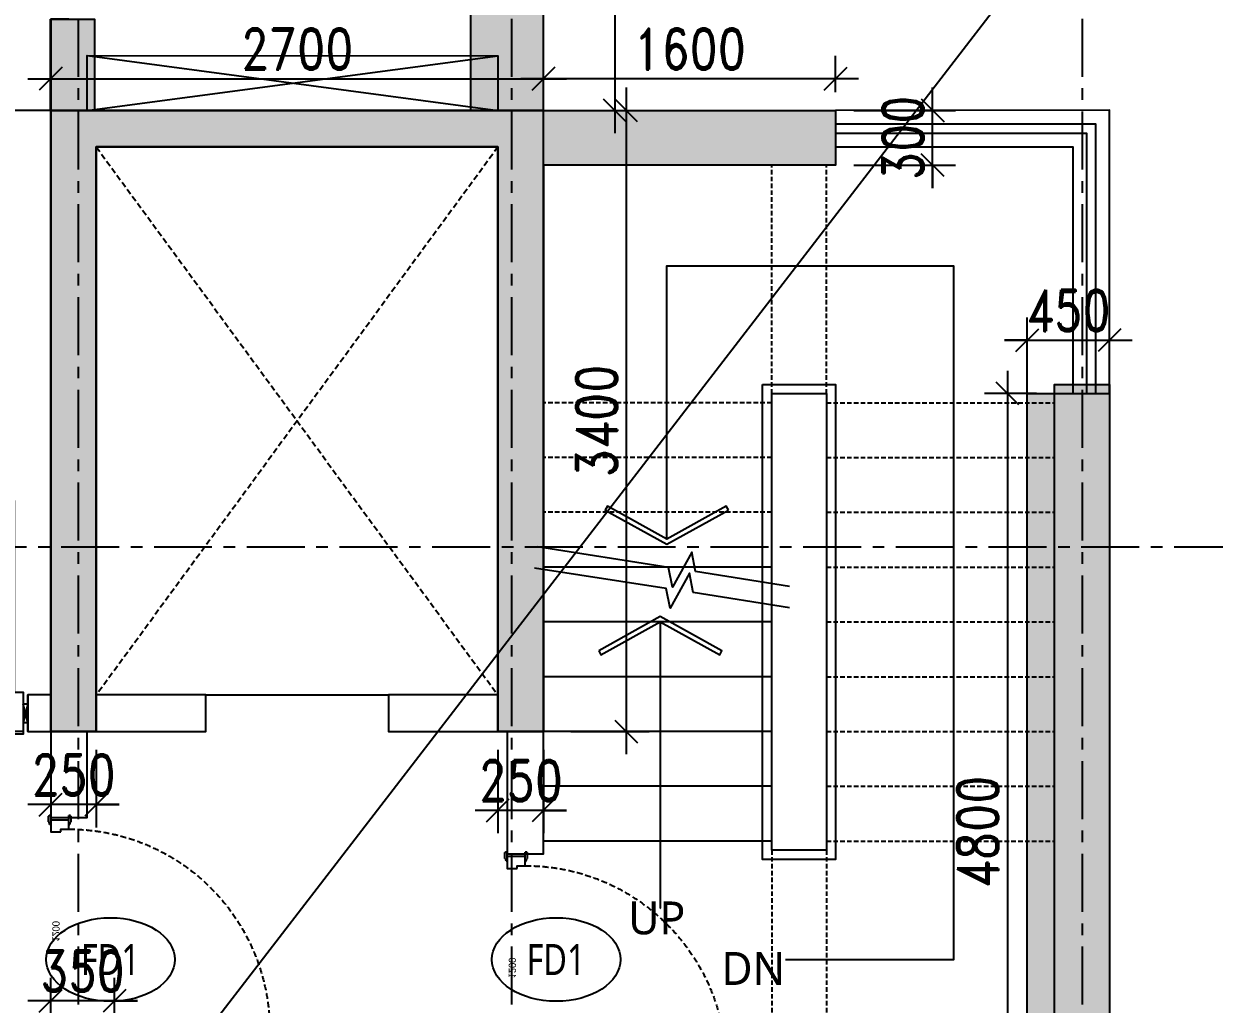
# Model space of a CAD drawing. Header units: millimetres. Extents: x 2061841 to 105821645, y -77612 to 48520811.
# Drawn here: x 105431475 to 105437996, y 48490357 to 48495724 of the extents above; entities that cross this region are included whole.
import ezdxf
from ezdxf.enums import TextEntityAlignment as Align

# ---------------------------------------------------------------- set-up
doc = ezdxf.new("R2010")
doc.units = ezdxf.units.MM
doc.header["$LTSCALE"] = 10
doc.header["$MEASUREMENT"] = 0
for name, pattern in [('xa_type A_Seventh floor plan$0$HIDDEN', [0.375, 0.25, -0.125]), ('xa_type A_Seventh floor plan$0$HIDDEN2', [4.7625, 3.175, -1.5875]), ('XR_type A_TYP_GRID$0$CENTER', [50.8, 31.75, -6.35, 6.35, -6.35])]:
    doc.linetypes.add(name, pattern=pattern)
for name, color, linetype in [('AS-COLS', 2, 'Continuous'), ('DIM', 8, 'Continuous'), ('S-OPENING', 6, 'Continuous'), ('xa_type A_Seventh floor plan$0$A-ANNO-LABL', 140, 'Continuous'), ('xa_type A_Seventh floor plan$0$A-ANNO-SYMB', 215, 'Continuous'), ('xa_type A_Seventh floor plan$0$A-DOOR', 6, 'Continuous'), ('xa_type A_Seventh floor plan$0$A-ELEV-HIDN', 54, 'xa_type A_Seventh floor plan$0$HIDDEN2'), ('xa_type A_Seventh floor plan$0$A-ELEV-LITE', 74, 'Continuous'), ('xa_type A_Seventh floor plan$0$A-FLOR-STRS', 211, 'Continuous'), ('xa_type A_Seventh floor plan$0$A-GLAZ-FRAM', 74, 'Continuous'), ('xa_type A_Seventh floor plan$0$A-WALL', 3, 'Continuous'), ('xa_type A_Seventh floor plan$0$A-WALL-CILL', 140, 'Continuous'), ('XR_type A_TYP_COL$0$AS-COLS', 2, 'Continuous'), ('XR_type A_TYP_COL$0$AS-COLS-PATT', 253, 'Continuous'), ('XR_type A_TYP_GRID$0$AS-GRID', 24, 'XR_type A_TYP_GRID$0$CENTER')]:
    doc.layers.add(name, color=color, linetype=linetype)
doc.layers.add('S-STRCOL HATCH', color=33, linetype='Continuous', lineweight=9)
doc.layers.add('xa_type A_Seventh floor plan$0$A-FIRE DOOR', color=1, linetype='Continuous', true_color=0xff0000)
doc.styles.add('200', font='romand.shx', dxfattribs={"width": 0.8, "height": 225})
doc.styles.add('xa_type A_Seventh floor plan$0$Calibri Lt', font='calibril.ttf')
doc.styles.add('xa_type A_Seventh floor plan$0$Dim', font='romans.shx')
doc.styles.add('xa_type A_Seventh floor plan$0$Lucida SU', font='l_10646.ttf')
doc.styles.add('xa_type A_Seventh floor plan$0$Trebuchet', font='trebuc.ttf')
doc.dimstyles.new('GR1', dxfattribs={"dimtxt": 225, "dimasz": 125, "dimexe": 125, "dimexo": 100, "dimgap": 50, "dimtad": 1, "dimdec": 0, "dimzin": 3, "dimdsep": 46, "dimtxsty": '200', "dimblk1": 'OBLIQUE', "dimblk2": 'OBLIQUE', "dimsah": 1, "dimcen": 0.0625, "dimdle": 125, "dimclrd": 3, "dimclre": 3, "dimclrt": 2, "dimadec": 0, "dimazin": 0, "dimtfac": 1, "dimtdec": 0, "dimtix": 1, "dimtmove": 0, "dimatfit": 3, "dimfxl": 1, "dimtolj": 1, "dimtzin": 0, "dimarcsym": 0})
doc.dimstyles.new('xa_type A_Seventh floor plan$0$Dim-0100', dxfattribs={"dimscale": 100, "dimtxt": 2, "dimasz": 1.4, "dimexe": 0.75, "dimexo": 0.5, "dimgap": 0.75, "dimtad": 1, "dimdec": 0, "dimrnd": 5, "dimzin": 1, "dimdsep": 46, "dimtxsty": 'xa_type A_Seventh floor plan$0$Dim', "dimblk": 'xa_type A_Seventh floor plan$0$_ArchTick', "dimcen": 2, "dimdle": 0.75, "dimclrd": 29, "dimclre": 29, "dimclrt": 256, "dimazin": 2, "dimtfac": 1, "dimtdec": 0, "dimtix": 1, "dimtmove": 0, "dimatfit": 3, "dimfxl": 0.75, "dimlwd": -1, "dimlwe": -1, "dimarcsym": 0})

# ---------------------------------------------------------------- blocks, each defined once
blk = doc.blocks.new('xa_type A_Seventh floor plan$0$main door 1200')
at = {"color": 251}
for p, q in [((25, -50, 0), (0, -50, 0)), ((0, -50, 0), (25, -150, 0)), ((0, -150, 0), (25, -50, 0)), ((1200, -50, 0), (1175, -50, 0)), ((1175, -50, 0), (1200, -150, 0)), ((1175, -150, 0), (1200, -50, 0)), ((0, -150, 0), (25, -150, 0)), ((1175, -150, 0), (1200, -150, 0))]:
    blk.add_line(p, q, dxfattribs=at)
at = {"elevation": 0}
for points in [[(90, -170), (75, -170), (75, -215), (25, -215), (25, 15), (75, 15), (75, -30), (90, -30)], [(1110, -170), (1125, -170), (1125, -215), (1175, -215), (1175, 15), (1125, 15), (1125, -30), (1110, -30)], [(114.1, -1264.8), (74.1, -1264.8), (75, -215), (115, -215)]]:
    blk.add_lwpolyline(points, close=True, dxfattribs=at)
at = {"layer": 'xa_type A_Seventh floor plan$0$A-ELEV-HIDN'}
blk.add_arc((74, -214.6, 0), 1051, 272.18616, 359.97821, dxfattribs=at)
at = {"layer": 'xa_type A_Seventh floor plan$0$A-WALL'}
for p, q in [((0, 0), (0, -200)), ((1200, 0), (1200, -200))]:
    blk.add_line(p, q, dxfattribs=at)
blk = doc.blocks.new('xa_type A_Seventh floor plan$0$Tag-Door')
blk.add_ellipse((0, 2.078), major_axis=(-3.522, 0), ratio=0.649147)
at = {"style": 'xa_type A_Seventh floor plan$0$Trebuchet'}
blk.add_attdef('DWX', text='', height=1.75, dxfattribs=at).set_placement((-0.007, 2.075), align=Align.MIDDLE_CENTER)
blk = doc.blocks.new('xa_type A_Seventh floor plan$0$xb_admin_0f$0$Door Bead')
for p, q in [((-22, 9), (-25, 9)), ((-25, 0), (-25, 9)), ((-25, 8.3), (-25, 0)), ((25, 0), (-25, 0)), ((10, 12), (-22, 12)), ((-22, 9), (-22, 12)), ((10, 8.3), (10, 12)), ((25, 5.5), (10, 8.3)), ((25, 0), (25, 5.5))]:
    blk.add_line(p, q)
blk = doc.blocks.new('xa_type A_Seventh floor plan$0$xb_admin_0f$0$Door frame 100')
blk.add_lwpolyline([(65, 55), (50, 55), (50, 100), (0, 100), (0, 0), (65, 0)], close=True)
at = {"layer": 'xa_type A_Seventh floor plan$0$A-WALL'}
blk.add_line((-15, 0), (-15, 100), dxfattribs=at)
blk.add_blockref('xa_type A_Seventh floor plan$0$xb_admin_0f$0$Door Bead', (0, 100))
at = {"extrusion": (0, 0, -1), "zscale": -1, "rotation": 180}
blk.add_blockref('xa_type A_Seventh floor plan$0$xb_admin_0f$0$Door Bead', (0, 0), dxfattribs=at)
blk = doc.blocks.new('xa_type A_Seventh floor plan$0$xb_admin_0f$0$Door set 100 wvis1')
at = {"layer": 'xa_type A_Seventh floor plan$0$A-FIRE DOOR'}
blk.add_lwpolyline([(100, -65), (1200, -65), (1200, -110), (100, -110)], close=True, dxfattribs=at)
at = {"layer": 'xa_type A_Seventh floor plan$0$A-FIRE DOOR', "linetype": 'xa_type A_Seventh floor plan$0$HIDDEN2'}
blk.add_arc((100, -65), 1100, 270, 357.65543, dxfattribs=at)
at = {"layer": 'xa_type A_Seventh floor plan$0$A-FIRE DOOR', "rotation": 270}
blk.add_blockref('xa_type A_Seventh floor plan$0$xb_admin_0f$0$Door frame 100', (0, -15), dxfattribs=at)
at = {"layer": 'xa_type A_Seventh floor plan$0$A-FIRE DOOR', "xscale": -1, "rotation": 270}
blk.add_blockref('xa_type A_Seventh floor plan$0$xb_admin_0f$0$Door frame 100', (0, -1215), dxfattribs=at)
at = {"layer": 'Defpoints', "style": 'xa_type A_Seventh floor plan$0$Calibri Lt', "width": 0.9}
blk.add_text('1200', height=40, rotation=270, dxfattribs=at).set_placement((9, -548.5))
blk = doc.blocks.new('xa_type A_Seventh floor plan$0$_ArchTick')
at = {"color": 0, "linetype": 'ByBlock', "const_width": 0.15}
blk.add_lwpolyline([(-0.5, -0.5), (0.5, 0.5)], dxfattribs=at)
blk = doc.blocks.new('xa_type A_Seventh floor plan$0$ST AR')
at = {"ltscale": 5}
blk.add_lwpolyline([(-3.97, 8.44), (-4.52, 8.13), (0, 0), (-4.52, -8.13), (-3.97, -8.44), (0.71, 0)], close=True, dxfattribs=at)
blk = doc.blocks.new('_Oblique')
at = {"color": 0, "linetype": 'ByBlock', "lineweight": -2}
blk.add_line((-0.5, -0.5), (0.5, 0.5), dxfattribs=at)
blk = doc.blocks.new('*D404')
at = {"layer": 'Defpoints', "color": 0, "transparency": 16777216}
for p in [(11369.4, 19560.3), (11519.5, 16360.5), (11759.2, 16360.5)]:
    blk.add_point(p, dxfattribs=at)
at = {"layer": 'DIM', "color": 3, "lineweight": -2, "transparency": 16777216}
for p, q in [((11759.2, 19685.3), (11759.2, 16235.5)), ((11469.4, 19560.3), (11884.2, 19560.3)), ((11619.5, 16360.5), (11884.2, 16360.5))]:
    blk.add_line(p, q, dxfattribs=at)
at = {"layer": 'DIM', "color": 3, "linetype": 'ByBlock', "lineweight": -2, "transparency": 16777216, "xscale": 125, "yscale": 125, "zscale": 125}
for p, rotation in [((11759.2, 19560.3), 90), ((11759.2, 16360.5), 270)]:
    blk.add_blockref('_Oblique', p, dxfattribs=dict(at, rotation=rotation))
at = {"layer": 'DIM', "color": 2, "transparency": 16777216, "insert": (11596.7, 17960.4), "char_height": 225, "attachment_point": 5, "rotation": 90, "style": '200'}
blk.add_mtext('\\A1;3200', dxfattribs=at)
blk = doc.blocks.new('*D405')
at = {"layer": 'Defpoints', "color": 0, "transparency": 16777216}
for p in [(8669.5, 12960.5), (8919.5, 12960.5), (8669.5, 12559.9)]:
    blk.add_point(p, dxfattribs=at)
at = {"layer": 'DIM', "color": 3, "lineweight": -2, "transparency": 16777216}
for p, q in [((8669.5, 12860.5), (8669.5, 12434.9)), ((8919.5, 12860.5), (8919.5, 12434.9)), ((9044.5, 12559.9), (8544.5, 12559.9)), ((8669.5, 12559.9), (8544.5, 12559.9)), ((8919.5, 12559.9), (9044.5, 12559.9))]:
    blk.add_line(p, q, dxfattribs=at)
at = {"layer": 'DIM', "color": 3, "linetype": 'ByBlock', "lineweight": -2, "transparency": 16777216, "xscale": 125, "yscale": 125, "zscale": 125}
blk.add_blockref('_Oblique', (8669.5, 12559.9), dxfattribs=at)
at = {"layer": 'DIM', "color": 3, "linetype": 'ByBlock', "lineweight": -2, "transparency": 16777216, "xscale": 125, "yscale": 125, "zscale": 125, "rotation": 180}
blk.add_blockref('_Oblique', (8919.5, 12559.9), dxfattribs=at)
at = {"layer": 'DIM', "color": 2, "transparency": 16777216, "insert": (8794.5, 12722.4), "char_height": 225, "attachment_point": 5, "style": '200'}
blk.add_mtext('\\A1;250', dxfattribs=at)
blk = doc.blocks.new('*D406')
at = {"layer": 'Defpoints', "color": 0, "transparency": 16777216}
for p in [(11119.5, 12960.5), (11369.5, 12960.5), (11119.5, 12528.5)]:
    blk.add_point(p, dxfattribs=at)
at = {"layer": 'DIM', "color": 3, "lineweight": -2, "transparency": 16777216}
for p, q in [((11119.5, 12860.5), (11119.5, 12403.5)), ((11369.5, 12860.5), (11369.5, 12403.5)), ((11494.5, 12528.5), (10994.5, 12528.5)), ((11119.5, 12528.5), (10994.5, 12528.5)), ((11369.5, 12528.5), (11494.5, 12528.5))]:
    blk.add_line(p, q, dxfattribs=at)
at = {"layer": 'DIM', "color": 3, "linetype": 'ByBlock', "lineweight": -2, "transparency": 16777216, "xscale": 125, "yscale": 125, "zscale": 125}
blk.add_blockref('_Oblique', (11119.5, 12528.5), dxfattribs=at)
at = {"layer": 'DIM', "color": 3, "linetype": 'ByBlock', "lineweight": -2, "transparency": 16777216, "xscale": 125, "yscale": 125, "zscale": 125, "rotation": 180}
blk.add_blockref('_Oblique', (11369.5, 12528.5), dxfattribs=at)
at = {"layer": 'DIM', "color": 2, "transparency": 16777216, "insert": (11244.5, 12691), "char_height": 225, "attachment_point": 5, "style": '200'}
blk.add_mtext('\\A1;250', dxfattribs=at)
blk = doc.blocks.new('*D435')
at = {"layer": 'Defpoints', "color": 0, "transparency": 16777216}
for p in [(8669.5, 11486), (8669.5, 11172.7), (9019.5, 11172.7)]:
    blk.add_point(p, dxfattribs=at)
at = {"layer": 'DIM', "color": 3, "lineweight": -2, "transparency": 16777216}
for p, q in [((8669.5, 11272.7), (8669.5, 11611)), ((9019.5, 11272.7), (9019.5, 11611)), ((9144.5, 11486), (8544.5, 11486)), ((8669.5, 11486), (8544.5, 11486)), ((9019.5, 11486), (9144.5, 11486))]:
    blk.add_line(p, q, dxfattribs=at)
at = {"layer": 'DIM', "color": 3, "linetype": 'ByBlock', "lineweight": -2, "transparency": 16777216, "xscale": 125, "yscale": 125, "zscale": 125}
blk.add_blockref('_Oblique', (8669.5, 11486), dxfattribs=at)
at = {"layer": 'DIM', "color": 3, "linetype": 'ByBlock', "lineweight": -2, "transparency": 16777216, "xscale": 125, "yscale": 125, "zscale": 125, "rotation": 180}
blk.add_blockref('_Oblique', (9019.5, 11486), dxfattribs=at)
at = {"layer": 'DIM', "color": 2, "transparency": 16777216, "insert": (8844.5, 11648.5), "char_height": 225, "attachment_point": 5, "style": '200'}
blk.add_mtext('\\A1;350', dxfattribs=at)
blk = doc.blocks.new('*D441')
at = {"layer": 'Defpoints', "color": 0, "transparency": 16777216}
for p in [(14169.6, 14810.5), (13910.8, 10010.5), (14269.5, 10010.5)]:
    blk.add_point(p, dxfattribs=at)
at = {"layer": 'DIM', "color": 3, "lineweight": -2, "transparency": 16777216}
for p, q in [((13910.8, 14935.5), (13910.8, 9885.5)), ((14069.6, 14810.5), (13785.8, 14810.5)), ((14169.5, 10010.5), (13785.8, 10010.5))]:
    blk.add_line(p, q, dxfattribs=at)
at = {"layer": 'DIM', "color": 3, "linetype": 'ByBlock', "lineweight": -2, "transparency": 16777216, "xscale": 125, "yscale": 125, "zscale": 125}
for p, rotation in [((13910.8, 14810.5), 90), ((13910.8, 10010.5), 270)]:
    blk.add_blockref('_Oblique', p, dxfattribs=dict(at, rotation=rotation))
at = {"layer": 'DIM', "color": 2, "transparency": 16777216, "insert": (13748.3, 12410.5), "char_height": 225, "attachment_point": 5, "rotation": 90, "style": '200'}
blk.add_mtext('\\A1;4800', dxfattribs=at)
blk = doc.blocks.new('*D443')
at = {"layer": 'Defpoints', "color": 0, "transparency": 16777216}
for p in [(8769.5, 16360.5), (8275.1, 12960.5), (8619.5, 12960.5)]:
    blk.add_point(p, dxfattribs=at)
at = {"layer": 'DIM', "color": 3, "lineweight": -2, "transparency": 16777216}
for p, q in [((8275.1, 16485.5), (8275.1, 12835.5)), ((8669.5, 16360.5), (8150.1, 16360.5)), ((8519.5, 12960.5), (8150.1, 12960.5))]:
    blk.add_line(p, q, dxfattribs=at)
at = {"layer": 'DIM', "color": 3, "linetype": 'ByBlock', "lineweight": -2, "transparency": 16777216, "xscale": 125, "yscale": 125, "zscale": 125}
for p, rotation in [((8275.1, 16360.5), 90), ((8275.1, 12960.5), 270)]:
    blk.add_blockref('_Oblique', p, dxfattribs=dict(at, rotation=rotation))
at = {"layer": 'DIM', "color": 2, "transparency": 16777216, "insert": (8112.6, 14660.5), "char_height": 225, "attachment_point": 5, "rotation": 90, "style": '200'}
blk.add_mtext('\\A1;3400', dxfattribs=at)
blk = doc.blocks.new('*D444')
at = {"layer": 'Defpoints', "color": 0, "transparency": 16777216}
for p in [(11419.5, 16360.5), (11419.5, 12960.5), (11822.5, 12960.5)]:
    blk.add_point(p, dxfattribs=at)
at = {"layer": 'DIM', "color": 3, "lineweight": -2, "transparency": 16777216}
for p, q in [((11822.5, 16485.5), (11822.5, 12835.5)), ((11519.5, 16360.5), (11947.5, 16360.5)), ((11519.5, 12960.5), (11947.5, 12960.5))]:
    blk.add_line(p, q, dxfattribs=at)
at = {"layer": 'DIM', "color": 3, "linetype": 'ByBlock', "lineweight": -2, "transparency": 16777216, "xscale": 125, "yscale": 125, "zscale": 125}
for p, rotation in [((11822.5, 16360.5), 90), ((11822.5, 12960.5), 270)]:
    blk.add_blockref('_Oblique', p, dxfattribs=dict(at, rotation=rotation))
at = {"layer": 'DIM', "color": 2, "transparency": 16777216, "insert": (11660, 14660.5), "char_height": 225, "attachment_point": 5, "rotation": 90, "style": '200'}
blk.add_mtext('\\A1;3400', dxfattribs=at)
blk = doc.blocks.new('*D445')
at = {"layer": 'Defpoints', "color": 0, "transparency": 16777216}
for p in [(11369.5, 16533.7), (8669.5, 16130.6), (11369.5, 16092.9)]:
    blk.add_point(p, dxfattribs=at)
at = {"layer": 'DIM', "color": 3, "lineweight": -2, "transparency": 16777216}
for p, q in [((8669.5, 16230.6), (8669.5, 16658.7)), ((11369.5, 16192.9), (11369.5, 16658.7)), ((8544.5, 16533.7), (11494.5, 16533.7))]:
    blk.add_line(p, q, dxfattribs=at)
at = {"layer": 'DIM', "color": 3, "linetype": 'ByBlock', "lineweight": -2, "transparency": 16777216, "xscale": 125, "yscale": 125, "zscale": 125, "rotation": 180}
blk.add_blockref('_Oblique', (8669.5, 16533.7), dxfattribs=at)
at = {"layer": 'DIM', "color": 3, "linetype": 'ByBlock', "lineweight": -2, "transparency": 16777216, "xscale": 125, "yscale": 125, "zscale": 125}
blk.add_blockref('_Oblique', (11369.5, 16533.7), dxfattribs=at)
at = {"layer": 'DIM', "color": 2, "transparency": 16777216, "insert": (10019.5, 16696.2), "char_height": 225, "attachment_point": 5, "style": '200'}
blk.add_mtext('\\A1;2700', dxfattribs=at)
blk = doc.blocks.new('*D446')
at = {"layer": 'Defpoints', "color": 0, "transparency": 16777216}
for p in [(11369.5, 16533.7), (11369.5, 16360.5), (12969.5, 16360.5)]:
    blk.add_point(p, dxfattribs=at)
at = {"layer": 'DIM', "color": 3, "lineweight": -2, "transparency": 16777216}
for p, q in [((11369.5, 16460.5), (11369.5, 16658.7)), ((12969.5, 16460.5), (12969.5, 16658.7)), ((13094.5, 16533.7), (11244.5, 16533.7))]:
    blk.add_line(p, q, dxfattribs=at)
at = {"layer": 'DIM', "color": 3, "linetype": 'ByBlock', "lineweight": -2, "transparency": 16777216, "xscale": 125, "yscale": 125, "zscale": 125, "rotation": 180}
blk.add_blockref('_Oblique', (11369.5, 16533.7), dxfattribs=at)
at = {"layer": 'DIM', "color": 3, "linetype": 'ByBlock', "lineweight": -2, "transparency": 16777216, "xscale": 125, "yscale": 125, "zscale": 125}
blk.add_blockref('_Oblique', (12969.5, 16533.7), dxfattribs=at)
at = {"layer": 'DIM', "color": 2, "transparency": 16777216, "insert": (12169.5, 16696.2), "char_height": 225, "attachment_point": 5, "style": '200'}
blk.add_mtext('\\A1;1600', dxfattribs=at)
blk = doc.blocks.new('*D447')
at = {"layer": 'Defpoints', "color": 0, "transparency": 16777216}
for p in [(12969.5, 16360.5), (13501.1, 16360.5), (12969.5, 16060.5)]:
    blk.add_point(p, dxfattribs=at)
at = {"layer": 'DIM', "color": 3, "lineweight": -2, "transparency": 16777216}
for p, q in [((13501.1, 15935.5), (13501.1, 16485.5)), ((13501.1, 16360.5), (13501.1, 16485.5)), ((13069.5, 16360.5), (13626.1, 16360.5)), ((13069.5, 16060.5), (13626.1, 16060.5)), ((13501.1, 16060.5), (13501.1, 15935.5))]:
    blk.add_line(p, q, dxfattribs=at)
at = {"layer": 'DIM', "color": 3, "linetype": 'ByBlock', "lineweight": -2, "transparency": 16777216, "xscale": 125, "yscale": 125, "zscale": 125}
for p, rotation in [((13501.1, 16360.5), 270), ((13501.1, 16060.5), 90)]:
    blk.add_blockref('_Oblique', p, dxfattribs=dict(at, rotation=rotation))
at = {"layer": 'DIM', "color": 2, "transparency": 16777216, "insert": (13338.6, 16210.5), "char_height": 225, "attachment_point": 5, "rotation": 90, "style": '200'}
blk.add_mtext('\\A1;300', dxfattribs=at)
blk = doc.blocks.new('*D453')
at = {"layer": 'Defpoints', "color": 0, "transparency": 16777216}
for p in [(14469.6, 15102.5), (14469.6, 14810.5), (14019.6, 14710.5)]:
    blk.add_point(p, dxfattribs=at)
at = {"layer": 'DIM', "color": 3, "lineweight": -2, "transparency": 16777216}
for p, q in [((14019.6, 14810.5), (14019.6, 15227.5)), ((14469.6, 14910.5), (14469.6, 15227.5)), ((13894.6, 15102.5), (14594.6, 15102.5)), ((14019.6, 15102.5), (13894.6, 15102.5)), ((14469.6, 15102.5), (14594.6, 15102.5))]:
    blk.add_line(p, q, dxfattribs=at)
at = {"layer": 'DIM', "color": 3, "linetype": 'ByBlock', "lineweight": -2, "transparency": 16777216, "xscale": 125, "yscale": 125, "zscale": 125}
blk.add_blockref('_Oblique', (14019.6, 15102.5), dxfattribs=at)
at = {"layer": 'DIM', "color": 3, "linetype": 'ByBlock', "lineweight": -2, "transparency": 16777216, "xscale": 125, "yscale": 125, "zscale": 125, "rotation": 180}
blk.add_blockref('_Oblique', (14469.6, 15102.5), dxfattribs=at)
at = {"layer": 'DIM', "color": 2, "transparency": 16777216, "insert": (14244.6, 15265), "char_height": 225, "attachment_point": 5, "style": '200'}
blk.add_mtext('\\A1;450', dxfattribs=at)
blk = doc.blocks.new('G$CDE8A9FAD')
at = {"layer": 'S-STRCOL HATCH'}
h = blk.add_hatch(color=256, dxfattribs=at)
h.dxf.hatch_style = 1
h.paths.add_polyline_path([(11369.4, 19560.3), (10969.4, 19560.3), (10969.4, 16360.5), (11369.4, 16360.5), (11369.4, 19560.3)])
h = blk.add_hatch(color=256, dxfattribs=at)
h.dxf.hatch_style = 1
h.paths.add_polyline_path([(8669.4, 16860.5), (8909.5, 16860.5), (8909.5, 16360.5), (8669.4, 16360.5), (8669.4, 16860.5)])
h = blk.add_hatch(color=256, dxfattribs=at)
h.dxf.hatch_style = 1
h.paths.add_polyline_path([(11369.5, 12960.5), (11369.5, 16360.5), (8669.5, 16360.5), (8669.5, 12960.5), (8919.5, 12960.5), (8919.5, 16160.5), (11119.5, 16160.5), (11119.5, 12960.5), (11369.5, 12960.5)])
h = blk.add_hatch(color=256, dxfattribs=at)
h.dxf.hatch_style = 1
h.paths.add_polyline_path([(12969.5, 16360.5), (12969.5, 16060.5), (11369.5, 16060.5), (11369.5, 16360.5), (12969.5, 16360.5)])
h = blk.add_hatch(color=256, dxfattribs=at)
h.dxf.hatch_style = 1
edge = h.paths.add_edge_path()
edge.add_line((14169.6, 10010.5), (12869.6, 10010.5))
edge.add_line((12869.6, 10010.5), (12869.6, 10360))
edge.add_line((12869.6, 10360), (14019.6, 10360))
edge.add_line((14019.6, 10360), (14019.6, 14810.5))
edge.add_line((14019.6, 14810.5), (14469.6, 14810.5))
edge.add_line((14469.6, 14810.5), (14469.6, 10010.5))
edge.add_line((14469.6, 10010.5), (14169.6, 10010.5))
h = blk.add_hatch(color=256, dxfattribs=at)
h.dxf.hatch_style = 1
h.paths.add_polyline_path([(14169.6, 10010.5), (14469.6, 10010.5), (14469.6, 14810.5), (14169.6, 14810.5), (14169.6, 10010.5)])
at = {"layer": 'AS-COLS', "color": 1, "elevation": 0}
for points in [[(11369.4, 19560.3), (10969.4, 19560.3), (10969.4, 16360.5), (11369.4, 16360.5)], [(8669.4, 16860.5), (8909.5, 16860.5), (8909.5, 16360.5), (8669.4, 16360.5)], [(11369.5, 12960.5), (11369.5, 16360.5), (8669.5, 16360.5), (8669.5, 12960.5), (8919.5, 12960.5), (8919.5, 16160.5), (11119.5, 16160.5), (11119.5, 12960.5)], [(12969.5, 16360.5), (12969.5, 16060.5), (11369.5, 16060.5), (11369.5, 16360.5)]]:
    blk.add_lwpolyline(points, close=True, dxfattribs=at)
blk.add_lwpolyline([(14169.6, 10010.5), (12869.6, 10010.5), (12869.6, 10360), (14019.6, 10360), (14019.6, 14810.5), (14469.6, 14810.5), (14469.6, 10010.5), (14169.6, 10010.5)], dxfattribs=at)
at = {"layer": 'DIM'}
for base, p1, p2, picture, middle in [((11759.2, 16360.5, 0), (11369.4, 19560.3), (11519.5, 16360.5), '*D404', (11596.7, 17960.4, 0)), ((8275.1, 12960.5, 0), (8769.5, 16360.5), (8619.5, 12960.5), '*D443', (8112.6, 14660.5, 0)), ((11822.5, 12960.5, 0), (11419.5, 16360.5), (11419.5, 12960.5), '*D444', (11660, 14660.5, 0)), ((13501.1, 16360.5), (12969.5, 16060.5), (12969.5, 16360.5), '*D447', (13338.6, 16210.5)), ((13910.8, 10010.5, 0), (14169.6, 14810.5), (14269.5, 10010.5), '*D441', (13748.3, 12410.5, 0))]:
    dim = blk.add_linear_dim(base=base, p1=p1, p2=p2, angle=90, dimstyle='GR1', dxfattribs=at)
    dim.commit()
    dim.dimension.update_dxf_attribs({"geometry": picture, "text_midpoint": middle})
for base, p1, p2, picture, middle in [((11369.5, 16533.7, 0), (8669.5, 16130.6), (11369.5, 16092.9), '*D445', (10019.5, 16696.2, 0)), ((11369.5, 16533.7), (12969.5, 16360.5), (11369.5, 16360.5), '*D446', (12169.5, 16696.2)), ((14469.6, 15102.5, 0), (14019.6, 14710.5), (14469.6, 14810.5), '*D453', (14244.6, 15265, 0)), ((8669.5, 12559.9, 0), (8919.5, 12960.5), (8669.5, 12960.5), '*D405', (8794.5, 12722.4, 0)), ((11119.5, 12528.5, 0), (11369.5, 12960.5), (11119.5, 12960.5), '*D406', (11244.5, 12691, 0)), ((8669.5, 11486, 0), (9019.5, 11172.7), (8669.5, 11172.7), '*D435', (8844.5, 11648.5, 0))]:
    dim = blk.add_linear_dim(base=base, p1=p1, p2=p2, dimstyle='GR1', dxfattribs=at)
    dim.commit()
    dim.dimension.update_dxf_attribs({"geometry": picture, "text_midpoint": middle})
blk = doc.blocks.new('TOWER-A TYPICAL FLOOR FRAMING PLAN N')
at = {"layer": 'XR_type A_TYP_COL$0$AS-COLS-PATT'}
h = blk.add_hatch(color=256, dxfattribs=at)
h.dxf.hatch_style = 1
h.paths.add_polyline_path([(102672921.6, 48593265), (102672921.6, 48592965), (102671321.6, 48592965), (102671321.6, 48589865), (102671071.8, 48589865), (102671071.8, 48593065), (102668871.8, 48593065), (102668871.8, 48589865), (102668621.8, 48589865), (102668621.8, 48593265)])
h = blk.add_hatch(color=256, dxfattribs=at)
h.dxf.hatch_style = 1
h.paths.add_polyline_path([(102674121.6, 48586915), (102674121.6, 48591765), (102674421.6, 48591765), (102674421.6, 48586915)])
at = {"layer": 'AS-COLS', "color": 6}
blk.add_line((102682177.6, 48604700), (102664926.1, 48582318), dxfattribs=at)
at = {"layer": 'xa_type A_Seventh floor plan$0$A-ANNO-SYMB', "elevation": 0}
for points in [[(102671997.1, 48590958.1), (102671997.1, 48592414.7), (102673567.1, 48592414.7), (102673567.1, 48588614.7), (102672646.9, 48588614.7)], [(102672668.9, 48590659.2), (102672155.1, 48590739.8), (102672133.9, 48590847.4), (102672028.1, 48590655.3), (102672006.9, 48590762.9), (102671289.2, 48590876.6)], [(102672668.9, 48590542.2), (102672142.2, 48590624.9), (102672121, 48590732.4), (102672015.2, 48590540.4), (102671994, 48590647.9), (102671273, 48590758.7)]]:
    blk.add_lwpolyline(points, dxfattribs=at)
at = {"layer": 'xa_type A_Seventh floor plan$0$A-ELEV-HIDN', "elevation": 0}
for points in [[(102668871.8, 48593064.7), (102671071.8, 48590064.7)], [(102671071.8, 48593064.7), (102668871.8, 48590064.7)]]:
    blk.add_lwpolyline(points, dxfattribs=at)
at = {"layer": 'xa_type A_Seventh floor plan$0$A-ELEV-LITE'}
for p, q in [((102668821.8, 48593564.7), (102671071.9, 48593264.7)), ((102668821.8, 48593264.7), (102671071.9, 48593564.6))]:
    blk.add_line(p, q, dxfattribs=at)
at = {"layer": 'xa_type A_Seventh floor plan$0$A-ELEV-LITE', "elevation": 0}
blk.add_lwpolyline([(102669471.8, 48590064.7), (102670471.8, 48590064.7)], dxfattribs=at)
at = {"layer": 'xa_type A_Seventh floor plan$0$A-FLOR-STRS', "linetype": 'xa_type A_Seventh floor plan$0$HIDDEN', "ltscale": 10, "elevation": 0}
for points in [[(102672571.9, 48591714.7), (102672571.9, 48592964.7)], [(102672871.9, 48591714.7), (102672871.9, 48592964.7)], [(102672571.9, 48591664.7), (102671321.9, 48591664.7)], [(102672871.9, 48591664.7), (102674121.9, 48591664.7)], [(102672571.9, 48591364.7), (102671321.9, 48591364.7)], [(102672871.9, 48591364.7), (102674121.9, 48591364.7)], [(102672571.9, 48591064.7), (102671321.9, 48591064.7)], [(102672871.9, 48591064.7), (102674121.9, 48591064.7)], [(102672871.9, 48590764.7), (102674121.9, 48590764.7)], [(102672871.9, 48590464.7), (102674121.9, 48590464.7)], [(102672871.9, 48590164.7), (102674121.9, 48590164.7)], [(102672871.9, 48589864.7), (102674121.9, 48589864.7)], [(102672871.9, 48589564.7), (102674121.9, 48589564.7)], [(102672871.9, 48589264.7), (102674121.9, 48589264.7)], [(102672571.9, 48589214.7), (102672571.9, 48587964.7)], [(102672871.9, 48589214.7), (102672871.9, 48587964.7)]]:
    blk.add_lwpolyline(points, dxfattribs=at)
at = {"layer": 'xa_type A_Seventh floor plan$0$A-FLOR-STRS', "elevation": 0}
for points in [[(102672521.9, 48591764.7), (102672921.9, 48591764.7), (102672921.9, 48589164.6), (102672521.9, 48589164.6)], [(102672571.9, 48591714.7), (102672871.9, 48591714.7), (102672871.9, 48589214.6), (102672571.9, 48589214.6)]]:
    blk.add_lwpolyline(points, close=True, dxfattribs=at)
at = {"layer": 'xa_type A_Seventh floor plan$0$A-FLOR-STRS', "ltscale": 0.5, "elevation": 0}
for points in [[(102672571.9, 48590764.7), (102671321.9, 48590764.7)], [(102672571.9, 48590464.7), (102671321.9, 48590464.7)], [(102672571.9, 48590164.7), (102671321.9, 48590164.7)], [(102672571.9, 48589864.7), (102671321.9, 48589864.7)], [(102672571.9, 48589564.7), (102671321.9, 48589564.7)], [(102672571.9, 48589264.7), (102671321.9, 48589264.7)]]:
    blk.add_lwpolyline(points, dxfattribs=at)
at = {"layer": 'xa_type A_Seventh floor plan$0$A-GLAZ-FRAM', "elevation": 0}
for points in [[(102674346.8, 48591714.7), (102674346.8, 48593189.8), (102672921.9, 48593189.8)], [(102672921.9, 48593139.8), (102674296.8, 48593139.8), (102674296.8, 48591714.7)]]:
    blk.add_lwpolyline(points, dxfattribs=at)
at = {"layer": 'xa_type A_Seventh floor plan$0$A-WALL'}
for p, q in [((102671321.7, 48593264.7, 0), (102671321.7, 48594664.5, 0)), ((102672921.6, 48593064.8), (102672921.9, 48593064.8))]:
    blk.add_line(p, q, dxfattribs=at)
at = {"layer": 'xa_type A_Seventh floor plan$0$A-WALL', "elevation": 0}
for points in [[(102668721.8, 48593764.7), (102668721.8, 48593764.7), (102668621.8, 48593764.7), (102668621.8, 48593264.7)], [(102668821.8, 48593264.7), (102668821.8, 48593564.7), (102671071.9, 48593564.6), (102671071.9, 48593264.7)], [(102668621.8, 48590064.7), (102668496.8, 48590064.7), (102668496.8, 48589864.7), (102668621.8, 48589864.7), (102668621.8, 48589394.7), (102668821.8, 48589394.7), (102668821.8, 48589864.7), (102669471.8, 48589864.7), (102669471.8, 48590064.7), (102668871.8, 48590064.7)], [(102671071.8, 48590064.7), (102670471.8, 48590064.7), (102670471.8, 48589864.7), (102671071.8, 48589864.7)], [(102671121.8, 48589864.7), (102671121.8, 48589194.7), (102671321.8, 48589194.7), (102671321.8, 48589864.7)]]:
    blk.add_lwpolyline(points, dxfattribs=at)
at = {"layer": 'xa_type A_Seventh floor plan$0$A-WALL-CILL', "elevation": 0}
for points in [[(102674421.8, 48591714.7), (102674421.7, 48593265.4), (102672921.9, 48593264.8)], [(102672921.9, 48593064.8), (102674221.8, 48593064.8), (102674221.8, 48591714.7)]]:
    blk.add_lwpolyline(points, dxfattribs=at)
at = {"layer": 'XR_type A_TYP_COL$0$AS-COLS', "elevation": 0}
blk.add_lwpolyline([(102672921.6, 48593265), (102672921.6, 48592965), (102671321.6, 48592965), (102671321.6, 48589865), (102671071.8, 48589865), (102671071.8, 48593065), (102668871.8, 48593065), (102668871.8, 48589865), (102668621.8, 48589865), (102668621.8, 48593265), (102672921.6, 48593265)], dxfattribs=at)
blk.add_lwpolyline([(102674121.6, 48586915), (102674121.6, 48591765), (102674421.6, 48591765), (102674421.6, 48586915)], close=True, dxfattribs=at)
at = {"layer": 'XR_type A_TYP_GRID$0$AS-GRID'}
for p, q in [((102668771.8, 48610531), (102668771.8, 48574150.4)), ((102671146.7, 48610531), (102671146.7, 48574150.4)), ((102674271.9, 48610531), (102674271.9, 48574150.4)), ((102691349.4, 48590874.7), (102655331.9, 48590874.7))]:
    blk.add_line(p, q, dxfattribs=at)
at = {"layer": 'AS-COLS', "color": 6}
blk.add_blockref('G$CDE8A9FAD', (102659952.3, 48576904.6), dxfattribs=at)
at = {"layer": 'xa_type A_Seventh floor plan$0$A-ANNO-SYMB', "xscale": 40, "yscale": 40, "zscale": 40, "rotation": 270}
blk.add_blockref('xa_type A_Seventh floor plan$0$ST AR', (102671997.1, 48590918.1, 0), dxfattribs=at)
at = {"layer": 'xa_type A_Seventh floor plan$0$A-DOOR', "rotation": 180}
blk.add_blockref('xa_type A_Seventh floor plan$0$main door 1200', (102668496.8, 48589864.7), dxfattribs=at)
at = {"layer": 'xa_type A_Seventh floor plan$0$A-FIRE DOOR', "xscale": -1, "rotation": 180}
for p in [(102668621.8, 48588164.7), (102671121.8, 48587964.7)]:
    blk.add_blockref('xa_type A_Seventh floor plan$0$xb_admin_0f$0$Door set 100 wvis1', p, dxfattribs=at)
at = {"layer": 'xa_type A_Seventh floor plan$0$A-FIRE DOOR'}
ref = blk.add_blockref('xa_type A_Seventh floor plan$0$Tag-Door', (102668949.8, 48588408.5, 0), dxfattribs=dict(at, xscale=100, yscale=100, zscale=100))
ref.add_attrib('DWX', 'FD1', dxfattribs={"layer": '0', "height": 170, "rotation": 360, "style": 'xa_type A_Seventh floor plan$0$Trebuchet', "width": 0.8}).set_placement((102668948.6, 48588616, 0), align=Align.MIDDLE_CENTER)
ref = blk.add_blockref('xa_type A_Seventh floor plan$0$Tag-Door', (102671391.3, 48588408.5, 0), dxfattribs=dict(at, xscale=100, yscale=100, zscale=100))
ref.add_attrib('DWX', 'FD1', dxfattribs={"layer": '0', "height": 170, "rotation": 360, "style": 'xa_type A_Seventh floor plan$0$Trebuchet', "width": 0.8}).set_placement((102671390.1, 48588616, 0), align=Align.MIDDLE_CENTER)
at = {"layer": 'xa_type A_Seventh floor plan$0$A-ANNO-LABL', "char_height": 150, "width": 652.649, "attachment_point": 1, "style": 'xa_type A_Seventh floor plan$0$Lucida SU'}
for s, insert in [('\\pxqc;{\\H1.2x;UP}', (102671615.7, 48588934.1, 0)), ('\\pxqc;{\\H1.2x;DN}', (102672144.4, 48588657.3, 0))]:
    blk.add_mtext(s, dxfattribs=dict(at, insert=insert))
at = {"layer": 'xa_type A_Seventh floor plan$0$A-ANNO-SYMB'}
for points in [[(102671997.1, 48590918.1, 0), (102671997.1, 48592414.7, 0), (102673567.1, 48592414.7, 0), (102673567.1, 48588882.5, 0)], [(102671961.6, 48590465.5), (102671961.6, 48588897.6), (102671961.7, 48588895.9)]]:
    blk.add_leader(points, dimstyle='xa_type A_Seventh floor plan$0$Dim-0100', override={"dimasz": 0.4, "dimtad": 0, "dimclrd": 256, "dimldrblk": 'xa_type A_Seventh floor plan$0$ST AR'}, dxfattribs=at)

msp = doc.modelspace()

# ---------------------------------------------------------------- block references
at = {"layer": 'S-OPENING'}
msp.add_blockref('TOWER-A TYPICAL FLOOR FRAMING PLAN N', (2763000.3, -98014.7), dxfattribs=at)

doc.saveas('drawing.dxf')
